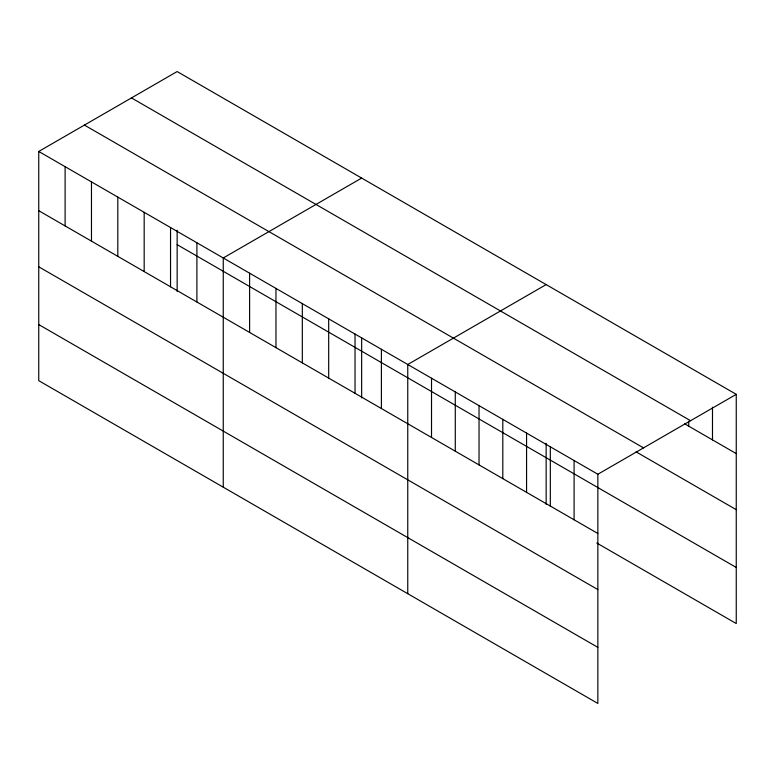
<?xml version="1.0" encoding="UTF-8"?>
<svg xmlns="http://www.w3.org/2000/svg" width="775" height="775" viewBox="0 0 775 775"><rect width="100%" height="100%" fill="white"/><g stroke="black" fill="none" stroke-linecap="round" stroke-linejoin="round"><path stroke-width="1.16" d="M38.75 151.454L597.854 474.252L597.854 703.448L38.75 380.661L38.75 151.454L177.146 71.552L736.25 394.339L736.25 623.546L596.779 543.023M361.654 178.076L223.258 257.978L223.248 487.175M546.152 284.59L407.757 364.502L407.757 593.698M597.854 474.252L736.25 394.339M131.479 97.921L690.573 420.709M684.596 423.77L736.25 453.598M84.417 125.085L643.521 447.882M636.033 451.825L736.25 509.679M177.146 244.667L736.25 567.465M38.75 210.703L597.854 533.5M38.75 266.794L597.854 589.581M38.75 324.57L597.854 647.367M712.487 407.224L712.487 439.88M688.723 421.319L688.723 426.163M574.091 460.524L574.091 519.783M550.327 446.807L550.327 506.065M546.152 443.271L546.152 504.448M526.564 433.089L526.564 492.348M502.801 419.372L502.801 478.63M479.037 405.654L479.037 464.903M455.283 391.937L455.283 451.186M431.52 378.219L431.52 437.468M381.397 349.283L381.397 408.532M361.654 337.948L361.654 397.924M355.037 334.064L355.037 393.312M328.687 318.845L328.687 378.103M302.327 303.626L302.327 362.884M275.968 288.407L275.968 347.665M249.608 273.197L249.608 332.446M196.898 242.759L196.898 302.008M177.146 230.223L177.146 291.41M170.539 227.54L170.539 286.798M144.179 212.321L144.179 271.579M117.819 197.102L117.819 256.36M91.469 181.892L91.469 241.141M65.11 166.673L65.11 225.922"/></g></svg>
